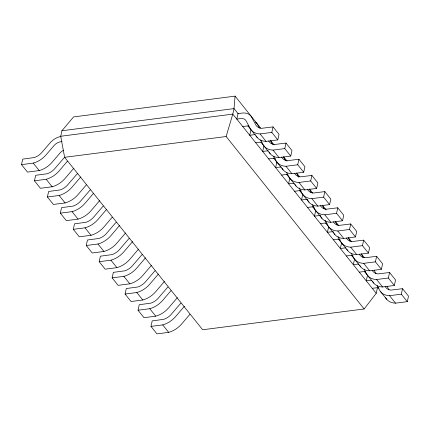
<?xml version="1.0" encoding="UTF-8"?>
<svg xmlns="http://www.w3.org/2000/svg" width="430" height="430" viewBox="0 0 430 430"><rect width="100%" height="100%" fill="white"/><g stroke="black" fill="none" stroke-linecap="round" stroke-linejoin="round"><path stroke-width="0.64" d="M364.156 308.976L202.648 329.756L64.624 157.305L60.7 136.256L61.92 130.752L73.578 116.917L235.081 96.132L234.022 108.602L232.797 114.111L226.126 136.52L364.156 308.976L376.218 293.303L377.438 287.799M63.715 150.145A8.337 5.837 -38.7 0 0 59.99 153.042L52.164 162.218A19.35 13.545 -38.7 0 1 39.211 170.586L27.477 172.097L21.5 164.631L22.72 159.121L34.287 157.563A12.653 8.858 -38.7 0 0 41.409 152.967L50.622 142.249A15.034 10.524 -38.7 0 1 60.904 136.407M73.874 168.248A8.337 5.837 -38.7 0 0 72.939 169.221L65.113 178.396A19.35 13.545 -38.7 0 1 52.159 186.76L40.425 188.27L34.448 180.804L35.669 175.3L47.235 173.742A12.653 8.858 -38.7 0 0 54.357 169.141L63.57 158.428A15.034 10.524 -38.7 0 1 64.441 157.568M86.339 184.9A8.337 5.837 -38.7 0 0 85.887 185.4L78.061 194.575A19.35 13.545 -38.7 0 1 65.107 202.939L53.374 204.449L47.397 196.983L48.617 191.474L60.184 189.915A12.653 8.858 -38.7 0 0 67.306 185.319L76.519 174.607A15.034 10.524 -38.7 0 1 77.389 173.747M99.771 200.6A8.337 5.837 -38.7 0 0 98.835 201.579L91.009 210.748A19.35 13.545 -38.7 0 1 78.056 219.117L66.317 220.628L60.345 213.162L61.565 207.652L73.132 206.094A12.653 8.858 -38.7 0 0 80.254 201.498L89.467 190.78A15.034 10.524 -38.7 0 1 90.338 189.926M112.235 217.252A8.337 5.837 -38.7 0 0 111.784 217.752L103.958 226.927A19.35 13.545 -38.7 0 1 90.999 235.296L79.265 236.801L73.294 229.335L74.514 223.831L86.081 222.272A12.653 8.858 -38.7 0 0 93.203 217.671L102.41 206.959A15.034 10.524 -38.7 0 1 103.286 206.099M125.668 232.952A8.337 5.837 -38.7 0 0 124.732 233.931L116.906 243.106A19.35 13.545 -38.7 0 1 103.947 251.469L92.213 252.98L86.236 245.514L87.462 240.004L99.029 238.451A12.653 8.858 -38.7 0 0 106.145 233.85L115.358 223.138A15.034 10.524 -38.7 0 1 116.234 222.278M138.616 249.131A8.337 5.837 -38.7 0 0 137.681 250.109L129.855 259.279A19.35 13.545 -38.7 0 1 116.895 267.648L105.162 269.159L99.185 261.693L100.405 256.183L111.972 254.625A12.653 8.858 -38.7 0 0 119.094 250.029L128.307 239.316A15.034 10.524 -38.7 0 1 129.183 238.456M151.564 265.31A8.337 5.837 -38.7 0 0 150.624 266.283L142.803 275.458A19.35 13.545 -38.7 0 1 129.844 283.827L118.11 285.337L112.133 277.871L113.353 272.362L124.92 270.803A12.653 8.858 -38.7 0 0 132.042 266.208L141.255 255.49A15.034 10.524 -38.7 0 1 142.131 254.635M164.513 281.489A8.337 5.837 -38.7 0 0 163.572 282.462L155.746 291.637A19.35 13.545 -38.7 0 1 142.792 300L131.059 301.511L125.082 294.045L126.302 288.541L137.869 286.982A12.653 8.858 -38.7 0 0 144.991 282.381L154.203 271.669A15.034 10.524 -38.7 0 1 155.079 270.809M177.456 297.662A8.337 5.837 -38.7 0 0 176.52 298.64L168.694 307.815A19.35 13.545 -38.7 0 1 155.741 316.179L144.007 317.689L138.03 310.223L139.25 304.714L150.817 303.155A12.653 8.858 -38.7 0 0 157.939 298.56L167.152 287.847A15.034 10.524 -38.7 0 1 168.023 286.987M189.92 314.319A8.337 5.837 -38.7 0 0 189.469 314.819L181.643 323.989A19.35 13.545 -38.7 0 1 168.689 332.358L156.955 333.868L150.978 326.402L152.198 320.893L163.766 319.334A12.653 8.858 -38.7 0 0 170.887 314.738L180.1 304.021A15.034 10.524 -38.7 0 1 180.971 303.166M250.953 129.758L249.728 135.267L253.641 134.762A8.337 5.837 -38.7 0 1 255.372 134.74M263.896 145.937L262.676 151.441L266.589 150.941A8.337 5.837 -38.7 0 1 268.32 150.919M277.802 139.879L271.825 132.413L273.045 126.904L261.51 128.323A12.653 8.858 -38.7 0 1 256.07 125.34L251.206 116.439A15.034 10.524 -38.7 0 0 242.988 112.977L238.005 113.579L236.785 119.088L240.692 118.583A8.337 5.837 -38.7 0 1 246.094 120.857L250.19 128.5A19.35 13.545 -38.7 0 0 260.091 133.923L266.068 141.389L277.802 139.879L279.022 134.375L273.045 126.904M276.845 162.11L275.625 167.619L279.538 167.114A8.337 5.837 -38.7 0 1 281.268 167.093M269.115 152.145A19.35 13.545 -38.7 0 0 279.016 157.568L290.75 156.058L284.773 148.592L285.993 143.082L274.458 144.496A12.653 8.858 -38.7 0 1 269.019 141.518L268.664 140.922M290.75 156.058L291.97 150.548L285.993 143.082M289.793 178.289L288.573 183.798L292.486 183.293A8.337 5.837 -38.7 0 1 294.217 183.271M282.064 168.318A19.35 13.545 -38.7 0 0 291.965 173.747L303.698 172.236L297.721 164.771L298.941 159.261L287.407 160.675A12.653 8.858 -38.7 0 1 281.967 157.692L281.612 157.1M303.698 172.236L304.918 166.727L298.941 159.261M302.741 194.468L301.521 199.977L305.434 199.472A8.337 5.837 -38.7 0 1 307.165 199.45M295.012 184.497A19.35 13.545 -38.7 0 0 304.913 189.92L316.647 188.41L310.67 180.944L311.89 175.44L300.355 176.854A12.653 8.858 -38.7 0 1 294.915 173.87L294.555 173.279M316.647 188.41L317.867 182.906L311.89 175.44M315.69 210.646L314.47 216.15L318.383 215.65A8.337 5.837 -38.7 0 1 320.113 215.624M307.326 199.499L307.961 200.676A19.35 13.545 -38.7 0 0 317.856 206.099L329.595 204.589L323.618 197.123L324.838 191.613L313.303 193.032A12.653 8.858 -38.7 0 1 307.864 190.049L307.504 189.458M329.595 204.589L330.815 199.079L324.838 191.613M328.638 226.82L327.418 232.329L331.326 231.824A8.337 5.837 -38.7 0 1 333.062 231.802M319.963 215.086L320.909 216.849A19.35 13.545 -38.7 0 0 330.804 222.278L342.538 220.767L336.566 213.301L337.786 207.792L326.252 209.206A12.653 8.858 -38.7 0 1 320.807 206.228L320.452 205.631M342.538 220.767L343.763 215.258L337.786 207.792M341.587 242.998L340.366 248.508L344.274 248.002A8.337 5.837 -38.7 0 1 346.005 247.981M334.336 233.829A19.35 13.545 -38.7 0 0 343.753 238.451L355.486 236.941L349.515 229.475L350.735 223.971L339.2 225.384A12.653 8.858 -38.7 0 1 333.755 222.401L333.4 221.81M355.486 236.941L356.707 231.437L350.735 223.971M354.535 259.177L353.31 264.681L357.223 264.181A8.337 5.837 -38.7 0 1 358.953 264.16M346.8 249.206A19.35 13.545 -38.7 0 0 356.701 254.63L368.435 253.119L362.458 245.654L363.683 240.144L352.143 241.563A12.653 8.858 -38.7 0 1 346.704 238.58L346.349 237.989M368.435 253.119L369.655 247.615L363.683 240.144M359.749 265.385A19.35 13.545 -38.7 0 0 369.649 270.809L381.383 269.298L375.406 261.832L376.626 256.323L365.091 257.737A12.653 8.858 -38.7 0 1 359.652 254.759L359.297 254.162M381.383 269.298L382.603 263.789L376.626 256.323M372.697 281.559A19.35 13.545 -38.7 0 0 382.598 286.987L394.331 285.477L388.354 278.011L389.575 272.502L378.04 273.915A12.653 8.858 -38.7 0 1 372.6 270.932L372.246 270.341M394.331 285.477L395.552 279.968L389.575 272.502M385.645 297.737A19.35 13.545 -38.7 0 0 395.546 303.161L407.28 301.65L401.303 294.185L402.523 288.68L390.988 290.094A12.653 8.858 -38.7 0 1 385.549 287.111L385.194 286.52M407.28 301.65L408.5 296.146L402.523 288.68M61.92 130.752L234.022 108.602L238.215 113.848M60.7 136.256L232.797 114.111L376.218 293.303M62.076 141.572L60.77 141.739A8.337 5.837 -38.7 0 0 54.013 145.576L46.193 154.752A19.35 13.545 -38.7 0 1 33.234 163.12L21.5 164.631M242.756 126.554L246.669 126.049A8.337 5.837 -38.7 0 1 248.938 126.114M64.624 157.305L226.126 136.52M260.091 133.923L271.825 132.413M255.705 142.733L259.618 142.228A8.337 5.837 -38.7 0 1 261.886 142.292M34.448 180.804L46.182 179.294A19.35 13.545 -38.7 0 0 59.141 170.93L66.962 161.755A8.337 5.837 -38.7 0 1 67.413 161.255M260.618 139.976L263.138 144.674A19.35 13.545 -38.7 0 0 273.039 150.102L284.773 148.592M268.653 158.912L272.566 158.407A8.337 5.837 -38.7 0 1 275.35 158.6M47.397 196.983L59.13 195.473A19.35 13.545 -38.7 0 0 72.084 187.104L79.91 177.934A8.337 5.837 -38.7 0 1 80.851 176.956M273.566 156.154L276.087 160.852A19.35 13.545 -38.7 0 0 285.988 166.276L297.721 164.771M281.602 175.085L285.515 174.585A8.337 5.837 -38.7 0 1 287.783 174.644M60.345 213.162L72.079 211.651A19.35 13.545 -38.7 0 0 85.032 203.282L92.858 194.107A8.337 5.837 -38.7 0 1 93.31 193.607M286.514 172.328L289.035 177.031A19.35 13.545 -38.7 0 0 298.936 182.454L310.67 180.944M294.55 191.264L298.463 190.759A8.337 5.837 -38.7 0 1 301.242 190.952M73.294 229.335L85.027 227.825A19.35 13.545 -38.7 0 0 97.981 219.461L105.807 210.286A8.337 5.837 -38.7 0 1 106.742 209.313M299.146 187.921L301.984 193.21A19.35 13.545 -38.7 0 0 311.884 198.633L323.618 197.123M307.498 207.443L311.406 206.938A8.337 5.837 -38.7 0 1 314.19 207.131M86.236 245.514L97.97 244.003A19.35 13.545 -38.7 0 0 110.929 235.64L118.755 226.465A8.337 5.837 -38.7 0 1 119.691 225.487M312.411 204.685L314.932 209.383A19.35 13.545 -38.7 0 0 324.833 214.812L336.566 213.301M320.447 223.616L324.354 223.116A8.337 5.837 -38.7 0 1 327.139 223.31M99.185 261.693L110.919 260.182A19.35 13.545 -38.7 0 0 123.878 251.813L131.704 242.644A8.337 5.837 -38.7 0 1 132.639 241.665M325.042 220.273L327.88 225.562A19.35 13.545 -38.7 0 0 337.776 230.985L349.515 229.475M333.39 239.795L337.303 239.29A8.337 5.837 -38.7 0 1 340.087 239.483M112.133 277.871L123.867 276.361A19.35 13.545 -38.7 0 0 136.826 267.992L144.652 258.817A8.337 5.837 -38.7 0 1 145.587 257.844M337.991 236.452L340.829 241.741A19.35 13.545 -38.7 0 0 350.724 247.164L362.458 245.654M346.338 255.974L350.251 255.468A8.337 5.837 -38.7 0 1 353.035 255.662M125.082 294.045L136.815 292.534A19.35 13.545 -38.7 0 0 149.774 284.171L157.595 274.996A8.337 5.837 -38.7 0 1 158.536 274.017M351.251 253.216L353.772 257.914A19.35 13.545 -38.7 0 0 363.673 263.343L375.406 261.832M359.286 272.152L363.2 271.647A8.337 5.837 -38.7 0 1 365.468 271.706M138.03 310.223L149.764 308.713A19.35 13.545 -38.7 0 0 162.723 300.344L170.543 291.175A8.337 5.837 -38.7 0 1 171 290.675M364.199 269.395L366.72 274.093A19.35 13.545 -38.7 0 0 376.621 279.516L388.354 278.011M372.235 288.326L376.148 287.826A8.337 5.837 -38.7 0 1 378.932 288.019M150.978 326.402L162.712 324.892A19.35 13.545 -38.7 0 0 175.666 316.523L183.492 307.348A8.337 5.837 -38.7 0 1 184.432 306.375M377.148 285.568L379.668 290.271A19.35 13.545 -38.7 0 0 389.569 295.695L401.303 294.185M235.081 96.132L260.677 128.108M270.325 140.164L274.098 144.883M283.746 156.939L287.106 161.132M296.754 173.188L299.688 176.854M309.342 188.91L312.696 193.102M322.344 205.158L326.123 209.878M335.352 221.412L338.706 225.605M348.354 237.661L351.713 241.853M361.361 253.91L364.296 257.575M273.039 150.102L279.016 157.568M285.988 166.276L291.965 173.747M298.936 182.454L304.913 189.92M311.884 198.633L317.856 206.099M324.833 214.812L330.804 222.278M337.776 230.985L343.753 238.451M350.724 247.164L356.701 254.63M363.673 263.343L369.649 270.809M376.621 279.516L382.598 286.987M389.569 295.695L395.546 303.161M247.868 125.909L257.204 137.514M260.881 142.163L270.153 153.693M273.469 157.896L283.101 169.866M286.482 174.15L289.836 178.343M290.073 178.579L296.05 186.045M299.49 190.404L302.849 194.602M303.021 194.758L308.993 202.224M312.502 206.658L315.856 210.856M315.969 210.931L321.941 218.402M325.51 222.917L334.889 234.576M338.104 238.645L341.458 242.843M341.861 243.289L347.838 250.754M351.53 255.425L354.471 259.096M354.809 259.467L360.786 266.933M364.543 271.685L367.483 275.35L366.258 280.86L370.171 280.355A8.337 5.837 -38.7 0 1 371.902 280.333M367.757 275.641L373.735 283.107M380.706 291.819L386.683 299.285M33.234 163.12L39.211 170.586M46.182 179.294L52.159 186.76M59.13 195.473L65.107 202.939M72.079 211.651L78.056 219.117M85.027 227.825L90.999 235.296M97.97 244.003L103.947 251.469M110.919 260.182L116.895 267.648M123.867 276.361L129.844 283.827M136.815 292.534L142.792 300M149.764 308.713L155.741 316.179M162.712 324.892L168.689 332.358M387.065 286.332L388.956 289.863M374.116 270.153L376.008 273.69M361.168 253.979L363.06 257.511M348.219 237.801L350.117 241.332M335.271 221.622L337.168 225.153M322.323 205.443L324.22 208.98M333.223 231.851L333.857 233.028M309.374 189.27L311.272 192.801M296.431 173.091L298.64 177.214M283.483 156.912L285.375 160.449M270.534 140.739L272.426 144.27M259.478 128.092L257.183 123.904A15.034 10.524 -38.7 0 0 255.355 122.072M266.068 141.389A19.35 13.545 -38.7 0 1 256.167 135.966"/></g></svg>
